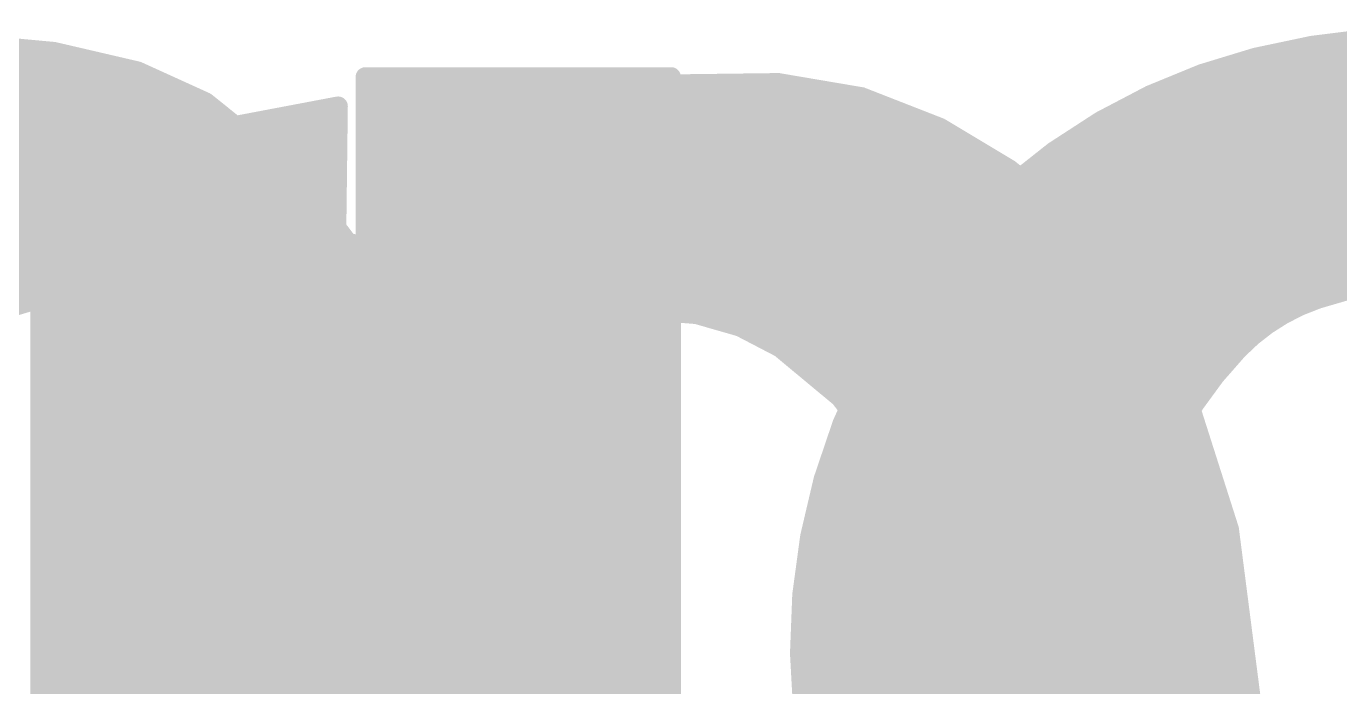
# Model space of a CAD drawing. Extents: x -19.1 to 53.5, y -15.6 to 59.8.
# Drawn here: x 18.529 to 20.242, y 54.216 to 55.077 of the extents above; entities that cross this region are included whole.
import ezdxf

# ---------------------------------------------------------------- set-up
doc = ezdxf.new("R2010")
doc.units = 0
doc.layers.add('21', color=41, linetype='CONTINUOUS')
doc.layers.add('22', color=40, linetype='CONTINUOUS')

msp = doc.modelspace()

# ---------------------------------------------------------------- linework, layer by layer
at = {"layer": '21', "const_width": 0.0254}
for points in [[(19.1313, 54.9377), (19.2634, 54.991)], [(19.2634, 54.991), (19.3116, 55.0012)], [(19.2634, 54.991), (19.5847, 54.991)], [(19.3116, 55.0012), (19.5097, 55.0037)], [(19.5097, 55.0037), (19.6182, 54.9853)], [(18.5471, 54.8996), (18.9357, 54.9732)], [(18.9357, 54.9732), (18.9332, 54.7726)], [(19.6182, 54.9853), (19.7206, 54.9453)], [(18.8956, 54.9656), (18.9356, 54.9656)], [(19.2004, 54.9656), (19.6687, 54.9656)], [(18.7615, 54.9402), (18.9353, 54.9402)], [(19.1375, 54.9402), (19.7291, 54.9402)], [(19.7206, 54.9453), (19.8108, 54.8912)], [(19.092, 54.9144), (19.1313, 54.9377)], [(18.6274, 54.9148), (18.935, 54.9148)], [(19.0576, 54.8843), (19.092, 54.9144)], [(19.0925, 54.9148), (19.7715, 54.9148)], [(18.5471, 52.8422), (18.5471, 54.8996)], [(18.5471, 54.8894), (18.9347, 54.8894)], [(19.0634, 54.8894), (19.8131, 54.8894)], [(19.8108, 54.8912), (19.8933, 54.8259)], [(18.9687, 54.7878), (19.0576, 54.8843)], [(18.5471, 54.864), (18.9343, 54.864)], [(19.0389, 54.864), (19.8452, 54.864)], [(18.5471, 54.8386), (18.934, 54.8386)], [(19.0155, 54.8386), (19.8773, 54.8386)], [(19.8933, 54.8259), (19.9724, 54.7369)], [(18.5471, 54.8132), (18.9337, 54.8132)], [(18.9921, 54.8132), (19.9046, 54.8132)], [(18.5471, 54.7878), (18.9334, 54.7878)], [(18.9459, 54.7624), (18.9687, 54.7878)], [(18.9687, 54.7878), (19.9272, 54.7878)], [(18.9332, 54.7726), (18.9408, 54.7649)], [(18.5471, 54.7624), (18.9459, 54.7624)], [(18.9408, 54.7649), (18.9459, 54.7624)], [(18.9459, 54.7624), (19.9498, 54.7624)], [(18.5471, 54.737), (19.9723, 54.737)], [(19.9724, 54.7369), (20.0304, 54.6329)], [(18.5471, 54.7116), (19.9865, 54.7116)], [(19.2354, 54.7014), (19.1957, 54.6935)], [(19.3446, 54.7065), (19.2354, 54.7014)], [(19.4033, 54.7018), (19.3446, 54.7065)], [(19.46, 54.6855), (19.4033, 54.7018)], [(18.5471, 54.6862), (19.1805, 54.6862)], [(19.1957, 54.6935), (19.1592, 54.676)], [(19.4575, 54.6862), (20.0007, 54.6862)], [(19.5123, 54.6583), (19.46, 54.6855)], [(19.1592, 54.676), (19.086, 54.6188)], [(18.5471, 54.6608), (19.1397, 54.6608)], [(19.5075, 54.6608), (20.0148, 54.6608)], [(19.5904, 54.5934), (19.5123, 54.6583)], [(18.5471, 54.6354), (19.1072, 54.6354)], [(19.5399, 54.6354), (20.029, 54.6354)], [(20.0304, 54.6329), (20.0978, 54.4216)], [(19.086, 54.6188), (19.0246, 54.549)], [(18.5471, 54.61), (19.0782, 54.61)], [(19.5705, 54.61), (20.0377, 54.61)], [(18.5471, 54.5846), (19.0559, 54.5846)], [(19.6518, 54.5126), (19.5904, 54.5934)], [(19.5971, 54.5846), (20.0458, 54.5846)], [(18.5471, 54.5592), (19.0336, 54.5592)], [(19.0246, 54.549), (18.982, 54.4762)], [(19.6164, 54.5592), (20.0539, 54.5592)], [(18.5471, 54.5338), (19.0157, 54.5338)], [(19.6357, 54.5338), (20.062, 54.5338)], [(19.6934, 54.42), (19.6518, 54.5126)], [(18.5471, 54.5084), (19.0009, 54.5084)], [(19.6537, 54.5084), (20.0701, 54.5084)], [(18.5471, 54.483), (18.986, 54.483)], [(18.982, 54.4762), (18.9546, 54.3964)], [(19.6651, 54.483), (20.0782, 54.483)], [(18.5471, 54.4576), (18.9756, 54.4576)], [(19.6765, 54.4576), (20.0863, 54.4576)], [(18.5471, 54.4322), (18.9669, 54.4322)], [(19.6879, 54.4322), (20.0944, 54.4322)], [(19.7129, 54.3204), (19.6934, 54.42)], [(20.0978, 54.4216), (20.1261, 54.2016)], [(18.5471, 54.4068), (18.9582, 54.4068)], [(18.9546, 54.3964), (18.9433, 54.3128)], [(19.6959, 54.4068), (20.0997, 54.4068)], [(18.5471, 54.3814), (18.9526, 54.3814)], [(19.7009, 54.3814), (20.103, 54.3814)], [(18.5471, 54.356), (18.9491, 54.356)], [(19.7059, 54.356), (20.1062, 54.356)], [(18.5471, 54.3306), (18.9457, 54.3306)], [(19.7109, 54.3306), (20.1095, 54.3306)], [(18.5471, 54.3052), (18.9434, 54.3052)], [(18.9433, 54.3128), (18.9459, 54.0563)], [(19.7132, 54.1211), (19.7129, 54.3204)], [(19.7129, 54.3052), (20.1128, 54.3052)], [(18.5471, 54.2798), (18.9436, 54.2798)], [(19.713, 54.2798), (20.116, 54.2798)], [(18.5471, 54.2544), (18.9439, 54.2544)], [(19.713, 54.2544), (20.1193, 54.2544)], [(18.5471, 54.229), (18.9441, 54.229)], [(19.7131, 54.229), (20.1226, 54.229)], [(18.5471, 54.2036), (18.9444, 54.2036)], [(19.7131, 54.2036), (20.1258, 54.2036)]]:
    msp.add_lwpolyline(points, dxfattribs=at)
at = {"layer": '21', "const_width": 0.0127}
for points in [[(19.2634, 54.9973, 1), (19.2634, 54.9847)], [(19.2621, 54.9972, 1), (19.2647, 54.9848)], [(19.2658, 54.9851, 1), (19.261, 54.9969)], [(19.3115, 55.0075, 1), (19.3117, 54.9949)], [(19.3129, 54.995, 1), (19.3103, 55.0074)], [(19.5108, 55.01, 1), (19.5086, 54.9974)], [(19.5098, 54.9974, 1), (19.5096, 55.01)], [(19.5847, 54.9847, 1), (19.5847, 54.9973)], [(18.942, 54.9731, 1), (18.9294, 54.9733)], [(18.9369, 54.967, 1), (18.9345, 54.9794)], [(19.6205, 54.9913, 1), (19.6158, 54.9794)], [(19.6171, 54.9791, 1), (19.6192, 54.9916)], [(18.8956, 54.9719, 1), (18.8956, 54.9593)], [(18.9356, 54.9593, 1), (18.9356, 54.9719)], [(19.2004, 54.9719, 1), (19.2004, 54.9593)], [(19.6687, 54.9593, 1), (19.6687, 54.9719)], [(18.7615, 54.9466, 1), (18.7615, 54.9339)], [(18.9353, 54.9339, 1), (18.9353, 54.9466)], [(19.1375, 54.9466, 1), (19.1375, 54.9339)], [(19.7239, 54.9507, 1), (19.7173, 54.9399)], [(19.7183, 54.9394, 1), (19.7229, 54.9512)], [(19.7291, 54.9339, 1), (19.7291, 54.9466)], [(19.1289, 54.9436, 1), (19.1337, 54.9318)], [(19.1345, 54.9322, 1), (19.1281, 54.9432)], [(18.6274, 54.9211, 1), (18.6274, 54.9085)], [(18.935, 54.9085, 1), (18.935, 54.9211)], [(19.0887, 54.9199, 1), (19.0952, 54.909)], [(19.0925, 54.9211, 1), (19.0925, 54.9085)], [(19.0961, 54.9097, 1), (19.0878, 54.9192)], [(19.7715, 54.9085, 1), (19.7715, 54.9211)], [(18.5535, 54.8996, 1), (18.5407, 54.8996)], [(18.5459, 54.9058, 1), (18.5483, 54.8934)], [(18.5471, 54.8957, 1), (18.5471, 54.8831)], [(18.9347, 54.8831, 1), (18.9347, 54.8957)], [(19.0634, 54.8957, 1), (19.0634, 54.8831)], [(19.8148, 54.8962, 1), (19.8069, 54.8862)], [(19.8076, 54.8858, 1), (19.8141, 54.8967)], [(19.8131, 54.8831, 1), (19.8131, 54.8957)], [(19.0534, 54.8891, 1), (19.0618, 54.8795)], [(19.0623, 54.88, 1), (19.0529, 54.8886)], [(18.5471, 54.8704, 1), (18.5471, 54.8577)], [(18.9343, 54.8577, 1), (18.9343, 54.8704)], [(19.0389, 54.8704, 1), (19.0389, 54.8577)], [(19.8452, 54.8577, 1), (19.8452, 54.8704)], [(18.5471, 54.8449, 1), (18.5471, 54.8323)], [(18.934, 54.8323, 1), (18.934, 54.8449)], [(19.0155, 54.8449, 1), (19.0155, 54.8323)], [(19.8773, 54.8323, 1), (19.8773, 54.8449)], [(19.898, 54.8301, 1), (19.8886, 54.8217)], [(19.8894, 54.8209, 1), (19.8972, 54.8309)], [(18.5471, 54.8195, 1), (18.5471, 54.8069)], [(18.9337, 54.8069, 1), (18.9337, 54.8195)], [(18.9921, 54.8195, 1), (18.9921, 54.8069)], [(19.9046, 54.8069, 1), (19.9046, 54.8195)], [(18.5471, 54.7942, 1), (18.5471, 54.7815)], [(18.9334, 54.7815, 1), (18.9334, 54.7942)], [(18.9687, 54.7942, 1), (18.9687, 54.7815)], [(18.964, 54.7921, 1), (18.9734, 54.7835)], [(18.9734, 54.7836, 1), (18.964, 54.792)], [(19.9272, 54.7815, 1), (19.9272, 54.7942)], [(18.9377, 54.7771, 1), (18.9287, 54.7681)], [(18.5471, 54.7687, 1), (18.5471, 54.7561)], [(18.9269, 54.7727, 1), (18.9395, 54.7725)], [(18.9436, 54.7706, 1), (18.938, 54.7592)], [(18.9363, 54.7604, 1), (18.9453, 54.7694)], [(18.9412, 54.7666, 1), (18.9506, 54.7582)], [(18.9459, 54.7687, 1), (18.9459, 54.7561)], [(18.9431, 54.7567, 1), (18.9487, 54.7681)], [(18.9459, 54.7561, 1), (18.9459, 54.7687)], [(19.9498, 54.7561, 1), (19.9498, 54.7687)], [(18.5471, 54.7433, 1), (18.5471, 54.7307)], [(19.978, 54.74, 1), (19.9669, 54.7338)], [(19.9677, 54.7327, 1), (19.9772, 54.7411)], [(19.9723, 54.7307, 1), (19.9723, 54.7433)], [(18.5471, 54.718, 1), (18.5471, 54.7053)], [(19.2351, 54.7077, 1), (19.2357, 54.6951)], [(19.2366, 54.6952, 1), (19.2342, 54.7076)], [(19.3451, 54.7128, 1), (19.3441, 54.7002)], [(19.3449, 54.7002, 1), (19.3443, 54.7128)], [(19.4051, 54.7079, 1), (19.4016, 54.6957)], [(19.4028, 54.6954, 1), (19.4039, 54.7081)], [(19.9865, 54.7053, 1), (19.9865, 54.718)], [(18.5471, 54.6925, 1), (18.5471, 54.6799)], [(19.1805, 54.6799, 1), (19.1805, 54.6925)], [(19.1945, 54.6997, 1), (19.197, 54.6872)], [(19.1985, 54.6877, 1), (19.193, 54.6992)], [(19.4575, 54.6925, 1), (19.4575, 54.6799)], [(19.4629, 54.6911, 1), (19.4571, 54.6798)], [(19.4582, 54.6794, 1), (19.4618, 54.6916)], [(20.0007, 54.6799, 1), (20.0007, 54.6925)], [(19.1565, 54.6817, 1), (19.1619, 54.6703)], [(19.1631, 54.671, 1), (19.1553, 54.681)], [(18.5471, 54.6671, 1), (18.5471, 54.6545)], [(19.1397, 54.6545, 1), (19.1397, 54.6671)], [(19.5075, 54.6671, 1), (19.5075, 54.6545)], [(19.5164, 54.6632, 1), (19.5082, 54.6534)], [(19.5094, 54.6527, 1), (19.5152, 54.6639)], [(20.0148, 54.6545, 1), (20.0148, 54.6671)], [(18.5471, 54.6418, 1), (18.5471, 54.6291)], [(19.1072, 54.6291, 1), (19.1072, 54.6418)], [(19.5399, 54.6418, 1), (19.5399, 54.6291)], [(20.0364, 54.6348, 1), (20.0244, 54.631)], [(20.029, 54.6291, 1), (20.029, 54.6418)], [(19.082, 54.6238, 1), (19.0899, 54.6138)], [(19.0907, 54.6146, 1), (19.0812, 54.623)], [(20.0249, 54.6298, 1), (20.0359, 54.636)], [(18.5471, 54.6163, 1), (18.5471, 54.6037)], [(19.0782, 54.6037, 1), (19.0782, 54.6163)], [(19.5705, 54.6163, 1), (19.5705, 54.6037)], [(20.0377, 54.6037, 1), (20.0377, 54.6163)], [(18.5471, 54.5909, 1), (18.5471, 54.5783)], [(19.0559, 54.5783, 1), (19.0559, 54.5909)], [(19.5954, 54.5973, 1), (19.5853, 54.5896)], [(19.5863, 54.5886, 1), (19.5944, 54.5983)], [(19.5971, 54.5909, 1), (19.5971, 54.5783)], [(20.0458, 54.5783, 1), (20.0458, 54.5909)], [(18.5471, 54.5656, 1), (18.5471, 54.5529)], [(19.0198, 54.5532, 1), (19.0294, 54.5448)], [(19.0301, 54.5458, 1), (19.0191, 54.5522)], [(19.0336, 54.5529, 1), (19.0336, 54.5656)], [(19.6164, 54.5656, 1), (19.6164, 54.5529)], [(20.0539, 54.5529, 1), (20.0539, 54.5656)], [(18.5471, 54.5401, 1), (18.5471, 54.5275)], [(19.0157, 54.5275, 1), (19.0157, 54.5401)], [(19.6357, 54.5401, 1), (19.6357, 54.5275)], [(20.062, 54.5275, 1), (20.062, 54.5401)], [(19.6576, 54.5152, 1), (19.646, 54.51)], [(19.6467, 54.5088, 1), (19.6569, 54.5165)], [(18.5471, 54.5147, 1), (18.5471, 54.5021)], [(19.0009, 54.5021, 1), (19.0009, 54.5147)], [(19.6537, 54.5147, 1), (19.6537, 54.5021)], [(20.0701, 54.5021, 1), (20.0701, 54.5147)], [(18.5471, 54.4894, 1), (18.5471, 54.4767)], [(18.988, 54.4741, 1), (18.976, 54.4782)], [(18.986, 54.4767, 1), (18.986, 54.4894)], [(19.6651, 54.4894, 1), (19.6651, 54.4767)], [(20.0782, 54.4767, 1), (20.0782, 54.4894)], [(18.9765, 54.4794, 1), (18.9875, 54.473)], [(18.5471, 54.4639, 1), (18.5471, 54.4513)], [(18.9756, 54.4513, 1), (18.9756, 54.4639)], [(19.6765, 54.4639, 1), (19.6765, 54.4513)], [(20.0863, 54.4513, 1), (20.0863, 54.4639)], [(18.5471, 54.4385, 1), (18.5471, 54.4259)], [(18.9669, 54.4259, 1), (18.9669, 54.4385)], [(19.6879, 54.4385, 1), (19.6879, 54.4259)], [(20.0944, 54.4259, 1), (20.0944, 54.4385)], [(19.6996, 54.4212, 1), (19.6871, 54.4188)], [(19.6876, 54.4174, 1), (19.6991, 54.4226)], [(20.1041, 54.4224, 1), (20.0915, 54.4208)], [(20.0918, 54.4197, 1), (20.1039, 54.4235)], [(18.5471, 54.4132, 1), (18.5471, 54.4005)], [(18.9609, 54.3956, 1), (18.9483, 54.3973)], [(18.9486, 54.3985, 1), (18.9606, 54.3943)], [(18.9582, 54.4005, 1), (18.9582, 54.4132)], [(19.6959, 54.4132, 1), (19.6959, 54.4005)], [(20.0997, 54.4005, 1), (20.0997, 54.4132)], [(18.5471, 54.3877, 1), (18.5471, 54.3751)], [(18.9526, 54.3751, 1), (18.9526, 54.3877)], [(19.7009, 54.3877, 1), (19.7009, 54.3751)], [(20.103, 54.3751, 1), (20.103, 54.3877)], [(18.5471, 54.3623, 1), (18.5471, 54.3497)], [(18.9491, 54.3497, 1), (18.9491, 54.3623)], [(19.7059, 54.3623, 1), (19.7059, 54.3497)], [(20.1062, 54.3497, 1), (20.1062, 54.3623)], [(18.5471, 54.337, 1), (18.5471, 54.3243)], [(18.9457, 54.3243, 1), (18.9457, 54.337)], [(19.7109, 54.337, 1), (19.7109, 54.3243)], [(20.1095, 54.3243, 1), (20.1095, 54.337)], [(18.5471, 54.3115, 1), (18.5471, 54.2989)], [(18.9496, 54.3129, 1), (18.937, 54.3127)], [(18.937, 54.3136, 1), (18.9496, 54.312)], [(18.9434, 54.2989, 1), (18.9434, 54.3115)], [(19.7192, 54.3204, 1), (19.7066, 54.3204)], [(19.7129, 54.3115, 1), (19.7129, 54.2989)], [(19.7067, 54.3192, 1), (19.7191, 54.3216)], [(20.1128, 54.2989, 1), (20.1128, 54.3115)], [(18.5471, 54.2861, 1), (18.5471, 54.2735)], [(18.9436, 54.2735, 1), (18.9436, 54.2861)], [(19.713, 54.2861, 1), (19.713, 54.2735)], [(20.116, 54.2735, 1), (20.116, 54.2861)], [(18.5471, 54.2608, 1), (18.5471, 54.2481)], [(18.9439, 54.2481, 1), (18.9439, 54.2608)], [(19.713, 54.2608, 1), (19.713, 54.2481)], [(20.1193, 54.2481, 1), (20.1193, 54.2608)], [(18.5471, 54.2353, 1), (18.5471, 54.2227)], [(18.9441, 54.2227, 1), (18.9441, 54.2353)], [(19.7131, 54.2353, 1), (19.7131, 54.2227)], [(20.1226, 54.2227, 1), (20.1226, 54.2353)]]:
    msp.add_lwpolyline(points, format="xyb", dxfattribs=at)
at = {"layer": '22'}
for points, const_width in [([(20.3556, 55.0647, 0.0624), (20.132, 55.0367)], 0.0254), ([(18.5663, 55.0505, 1), (18.5635, 55.0381)], 0.0127), ([(18.5643, 55.038, 1), (18.5655, 55.0506)], 0.0127), ([(18.5756, 55.0355, 1), (18.5756, 55.0481)], 0.0127), ([(20.132, 55.0367, 0.1172), (19.812, 54.8691)], 0.0254), ([(20.1304, 55.0429, 1), (20.1336, 55.0305)], 0.0127), ([(20.1336, 55.0305, 1), (20.1304, 55.0429)], 0.0127), ([(20.1541, 55.0354, 1), (20.1557, 55.0228)], 0.0127), ([(20.157, 55.0231, 1), (20.1528, 55.0351)], 0.0127), ([(18.6767, 55.0247, 1), (18.6715, 55.0131)], 0.0127), ([(18.6727, 55.0127, 1), (18.6755, 55.0251)], 0.0127), ([(18.6796, 55.0101, 1), (18.6796, 55.0228)], 0.0127), ([(18.9777, 55.0113, 1), (18.9649, 55.0113)], 0.0127), ([(18.9713, 55.0177, 1), (18.9713, 55.005)], 0.0127), ([(19.3764, 55.0113, 1), (19.3636, 55.0113)], 0.0127), ([(19.37, 55.005, 1), (19.37, 55.0177)], 0.0127), ([(20.118, 55.0228, 1), (20.118, 55.0101)], 0.0127), ([(18.7355, 54.9847, 1), (18.7355, 54.9973)], 0.0127), ([(18.9713, 54.9973, 1), (18.9713, 54.9847)], 0.0127), ([(19.37, 54.9847, 1), (19.37, 54.9973)], 0.0127), ([(20.0441, 54.9973, 1), (20.0441, 54.9847)], 0.0127), ([(18.767, 54.9834, 1), (18.7591, 54.9735)], 0.0127), ([(18.7604, 54.9727, 1), (18.7657, 54.9842)], 0.0127), ([(19.9902, 54.9792, 1), (19.9944, 54.9672)], 0.0127), ([(19.9959, 54.968, 1), (19.9887, 54.9784)], 0.0127), ([(18.7791, 54.9593, 1), (18.7791, 54.9719)], 0.0127), ([(18.9713, 54.9719, 1), (18.9713, 54.9593)], 0.0127), ([(19.37, 54.9593, 1), (19.37, 54.9719)], 0.0127), ([(19.9813, 54.9719, 1), (19.9813, 54.9593)], 0.0127), ([(18.8107, 54.9339, 1), (18.8107, 54.9466)], 0.0127), ([(18.9713, 54.9466, 1), (18.9713, 54.9339)], 0.0127), ([(19.37, 54.9339, 1), (19.37, 54.9466)], 0.0127), ([(19.9446, 54.9466, 1), (19.9446, 54.9339)], 0.0127), ([(18.8438, 54.9217, 1), (18.8346, 54.9129)], 0.0127), ([(18.8352, 54.9123, 1), (18.8432, 54.9223)], 0.0127), ([(18.8416, 54.9085, 1), (18.8416, 54.9211)], 0.0127), ([(18.9713, 54.9211, 1), (18.9713, 54.9085)], 0.0127), ([(19.37, 54.9085, 1), (19.37, 54.9211)], 0.0127), ([(19.9079, 54.9211, 1), (19.9079, 54.9085)], 0.0127), ([(18.8662, 54.8831, 1), (18.8662, 54.8957)], 0.0127), ([(18.9713, 54.8957, 1), (18.9713, 54.8831)], 0.0127), ([(19.37, 54.8831, 1), (19.37, 54.8957)], 0.0127), ([(19.8712, 54.8957, 1), (19.8712, 54.8831)], 0.0127), ([(18.8908, 54.8577, 1), (18.8908, 54.8704)], 0.0127), ([(18.9713, 54.8704, 1), (18.9713, 54.8577)], 0.0127), ([(19.37, 54.8577, 1), (19.37, 54.8704)], 0.0127), ([(19.812, 54.8691, 0.2195), (19.5377, 54.2595)], 0.0254), ([(19.8078, 54.8739, 1), (19.8162, 54.8643)], 0.0127), ([(19.8162, 54.8643, 1), (19.8078, 54.8739)], 0.0127), ([(19.8345, 54.8704, 1), (19.8345, 54.8577)], 0.0127), ([(18.9204, 54.8425, 1), (18.9104, 54.8347)], 0.0127), ([(18.9108, 54.8342, 1), (18.92, 54.843)], 0.0127), ([(18.9154, 54.8323, 1), (18.9154, 54.8449)], 0.0127), ([(18.9713, 54.8449, 1), (18.9713, 54.8323)], 0.0127), ([(19.37, 54.8323, 1), (19.37, 54.8449)], 0.0127), ([(19.799, 54.832, 1), (19.7894, 54.8402)], 0.0127), ([(19.7978, 54.8449, 1), (19.7978, 54.8323)], 0.0127), ([(19.7906, 54.8413, 1), (19.7978, 54.8309)], 0.0127), ([(18.9348, 54.8069, 1), (18.9348, 54.8195)], 0.0127), ([(18.9713, 54.8195, 1), (18.9713, 54.8069)], 0.0127), ([(19.37, 54.8069, 1), (19.37, 54.8195)], 0.0127), ([(19.7745, 54.8195, 1), (19.7745, 54.8069)], 0.0127), ([(18.9498, 54.8016, 1), (18.947, 54.7892)], 0.0127), ([(18.9434, 54.7915, 1), (18.9534, 54.7993)], 0.0127), ([(18.9649, 54.7903, 1), (18.9777, 54.7903)], 0.0127), ([(18.9699, 54.7841, 1), (18.9727, 54.7965)], 0.0127), ([(19.37, 54.7815, 1), (19.37, 54.7942)], 0.0127), ([(19.7527, 54.7942, 1), (19.7527, 54.7815)], 0.0127), ([(19.37, 54.7561, 1), (19.37, 54.7687)], 0.0127), ([(19.7308, 54.7687, 1), (19.7308, 54.7561)], 0.0127), ([(19.37, 54.7307, 1), (19.37, 54.7433)], 0.0127), ([(19.709, 54.7433, 1), (19.709, 54.7307)], 0.0127), ([(20.3708, 54.7472, 0.0828), (20.2133, 54.7218)], 0.0254), ([(20.2097, 54.7307, 1), (20.2097, 54.7433)], 0.0127), ([(20.2281, 54.7535, 1), (20.2291, 54.7409)], 0.0127), ([(20.2316, 54.7416, 1), (20.2256, 54.7528)], 0.0127), ([(18.5502, 54.7298, 1), (18.551, 54.7172)], 0.0127), ([(18.5524, 54.7174, 1), (18.5487, 54.7296)], 0.0127), ([(18.6008, 54.7331, 1), (18.6, 54.7205)], 0.0127), ([(18.6008, 54.7205, 1), (18.6, 54.7331)], 0.0127), ([(18.688, 54.728, 1), (18.6856, 54.7156)], 0.0127), ([(18.6864, 54.7155, 1), (18.6872, 54.7281)], 0.0127), ([(20.2133, 54.7218, 0.1209), (20.1092, 54.6557)], 0.0254), ([(20.2113, 54.7278, 1), (20.2153, 54.7158)], 0.0127), ([(20.2153, 54.7158, 1), (20.2113, 54.7278)], 0.0127), ([(18.7356, 54.719, 1), (18.7305, 54.7073)], 0.0127), ([(18.7366, 54.718, 1), (18.7366, 54.7053)], 0.0127), ([(18.7319, 54.7069, 1), (18.7342, 54.7194)], 0.0127), ([(19.37, 54.7053, 1), (19.37, 54.718)], 0.0127), ([(19.6802, 54.7132, 1), (19.6898, 54.705)], 0.0127), ([(19.6908, 54.7065, 1), (19.6792, 54.7117)], 0.0127), ([(19.6872, 54.718, 1), (19.6872, 54.7053)], 0.0127), ([(20.1625, 54.7053, 1), (20.1625, 54.718)], 0.0127), ([(18.78, 54.6993, 1), (18.7723, 54.6891)], 0.0127), ([(18.7736, 54.6884, 1), (18.7787, 54.7)], 0.0127), ([(18.7868, 54.6925, 1), (18.7868, 54.6799)], 0.0127), ([(19.37, 54.6799, 1), (19.37, 54.6925)], 0.0127), ([(19.6748, 54.6925, 1), (19.6748, 54.6799)], 0.0127), ([(20.1217, 54.6799, 1), (20.1217, 54.6925)], 0.0127), ([(20.1265, 54.6994, 1), (20.1325, 54.6882)], 0.0127), ([(20.1339, 54.6892, 1), (20.1251, 54.6984)], 0.0127), ([(18.8186, 54.6701, 1), (18.809, 54.6617)], 0.0127), ([(18.81, 54.6608, 1), (18.8176, 54.671)], 0.0127), ([(18.8182, 54.6671, 1), (18.8182, 54.6545)], 0.0127), ([(19.37, 54.6545, 1), (19.37, 54.6671)], 0.0127), ([(19.6635, 54.6671, 1), (19.6635, 54.6545)], 0.0127), ([(20.1092, 54.6557, 0.1342), (19.9822, 54.422)], 0.0254), ([(20.0955, 54.6545, 1), (20.0955, 54.6671)], 0.0127), ([(20.1046, 54.6601, 1), (20.1138, 54.6513)], 0.0127), ([(20.1138, 54.6513, 1), (20.1046, 54.6601)], 0.0127), ([(18.8403, 54.6418, 1), (18.8403, 54.6291)], 0.0127), ([(19.37, 54.6291, 1), (19.37, 54.6418)], 0.0127), ([(19.6522, 54.6418, 1), (19.6522, 54.6291)], 0.0127), ([(20.0693, 54.6291, 1), (20.0693, 54.6418)], 0.0127), ([(18.8623, 54.6163, 1), (18.8623, 54.6037)], 0.0127), ([(19.37, 54.6037, 1), (19.37, 54.6163)], 0.0127), ([(19.6409, 54.6163, 1), (19.6409, 54.6037)], 0.0127), ([(20.0387, 54.6146, 1), (20.0475, 54.6054)], 0.0127), ([(20.0489, 54.6073, 1), (20.0373, 54.6127)], 0.0127), ([(20.0431, 54.6037, 1), (20.0431, 54.6163)], 0.0127), ([(18.8844, 54.5909, 1), (18.8844, 54.5783)], 0.0127), ([(19.37, 54.5783, 1), (19.37, 54.5909)], 0.0127), ([(19.6295, 54.5909, 1), (19.6295, 54.5783)], 0.0127), ([(20.0314, 54.5783, 1), (20.0314, 54.5909)], 0.0127), ([(18.9032, 54.5724, 1), (18.892, 54.5664)], 0.0127), ([(18.8928, 54.5652, 1), (18.9024, 54.5736)], 0.0127), ([(18.903, 54.5656, 1), (18.903, 54.5529)], 0.0127), ([(19.37, 54.5529, 1), (19.37, 54.5656)], 0.0127), ([(19.6182, 54.5656, 1), (19.6182, 54.5529)], 0.0127), ([(20.0197, 54.5529, 1), (20.0197, 54.5656)], 0.0127), ([(18.9164, 54.5401, 1), (18.9164, 54.5275)], 0.0127), ([(19.37, 54.5275, 1), (19.37, 54.5401)], 0.0127), ([(19.6069, 54.5401, 1), (19.6069, 54.5275)], 0.0127), ([(20.0079, 54.5275, 1), (20.0079, 54.5401)], 0.0127), ([(18.9336, 54.5142, 1), (18.9212, 54.5114)], 0.0127), ([(18.9218, 54.5099, 1), (18.933, 54.5158)], 0.0127), ([(18.9284, 54.5147, 1), (18.9284, 54.5021)], 0.0127), ([(19.37, 54.5021, 1), (19.37, 54.5147)], 0.0127), ([(19.5956, 54.5147, 1), (19.5956, 54.5021)], 0.0127), ([(19.9962, 54.5021, 1), (19.9962, 54.5147)], 0.0127), ([(18.934, 54.4894, 1), (18.934, 54.4767)], 0.0127), ([(19.37, 54.4767, 1), (19.37, 54.4894)], 0.0127), ([(19.5843, 54.4894, 1), (19.5843, 54.4767)], 0.0127), ([(19.9845, 54.4767, 1), (19.9845, 54.4894)], 0.0127), ([(19.5872, 54.4746, 1), (19.5746, 54.4762)], 0.0127), ([(19.5751, 54.478, 1), (19.5867, 54.4728)], 0.0127), ([(18.9397, 54.4639, 1), (18.9397, 54.4513)], 0.0127), ([(18.9476, 54.4501, 1), (18.9349, 54.4507)], 0.0127), ([(18.9351, 54.449, 1), (18.9475, 54.4518)], 0.0127), ([(19.37, 54.4513, 1), (19.37, 54.4639)], 0.0127), ([(19.5786, 54.4639, 1), (19.5786, 54.4513)], 0.0127), ([(19.9732, 54.4441, 1), (19.9606, 54.4457)], 0.0127), ([(19.9611, 54.4476, 1), (19.9727, 54.4422)], 0.0127), ([(19.9728, 54.4513, 1), (19.9728, 54.4639)], 0.0127), ([(18.9404, 54.4385, 1), (18.9404, 54.4259)], 0.0127), ([(19.37, 54.4259, 1), (19.37, 54.4385)], 0.0127), ([(19.5754, 54.4385, 1), (19.5754, 54.4259)], 0.0127), ([(19.9653, 54.4259, 1), (19.9653, 54.4385)], 0.0127), ([(19.9822, 54.422, 0.0602), (19.9542, 54.1706)], 0.0254), ([(19.976, 54.4235, 1), (19.9884, 54.4205)], 0.0127), ([(19.9884, 54.4205, 1), (19.976, 54.4235)], 0.0127), ([(18.9392, 54.4132, 1), (18.9392, 54.4005)], 0.0127), ([(19.37, 54.4005, 1), (19.37, 54.4132)], 0.0127), ([(19.5721, 54.4132, 1), (19.5721, 54.4005)], 0.0127), ([(19.962, 54.4005, 1), (19.962, 54.4132)], 0.0127), ([(18.9446, 54.3865, 1), (18.9319, 54.3865)], 0.0127), ([(18.9382, 54.3877, 1), (18.9382, 54.3751)], 0.0127), ([(18.9319, 54.3868, 1), (18.9445, 54.3862)], 0.0127), ([(19.37, 54.3751, 1), (19.37, 54.3877)], 0.0127), ([(19.5689, 54.3877, 1), (19.5689, 54.3751)], 0.0127), ([(19.9587, 54.3751, 1), (19.9587, 54.3877)], 0.0127), ([(18.9382, 54.3623, 1), (18.9382, 54.3497)], 0.0127), ([(19.37, 54.3497, 1), (19.37, 54.3623)], 0.0127), ([(19.5656, 54.3623, 1), (19.5656, 54.3497)], 0.0127), ([(19.9554, 54.3497, 1), (19.9554, 54.3623)], 0.0127), ([(18.9382, 54.337, 1), (18.9382, 54.3243)], 0.0127), ([(19.37, 54.3243, 1), (19.37, 54.337)], 0.0127), ([(19.5623, 54.337, 1), (19.5623, 54.3243)], 0.0127), ([(19.9521, 54.3243, 1), (19.9521, 54.337)], 0.0127), ([(18.9382, 54.3115, 1), (18.9382, 54.2989)], 0.0127), ([(19.37, 54.2989, 1), (19.37, 54.3115)], 0.0127), ([(19.5591, 54.3115, 1), (19.5591, 54.2989)], 0.0127), ([(19.9488, 54.2989, 1), (19.9488, 54.3115)], 0.0127), ([(18.9382, 54.2861, 1), (18.9382, 54.2735)], 0.0127), ([(19.37, 54.2735, 1), (19.37, 54.2861)], 0.0127), ([(19.5558, 54.2861, 1), (19.5558, 54.2735)], 0.0127), ([(19.9455, 54.2735, 1), (19.9455, 54.2861)], 0.0127), ([(18.9382, 54.2608, 1), (18.9382, 54.2481)], 0.0127), ([(19.37, 54.2481, 1), (19.37, 54.2608)], 0.0127), ([(19.5377, 54.2595, 0.092), (19.624, 53.8175)], 0.0254), ([(19.544, 54.2596, 1), (19.5314, 54.2594)], 0.0127), ([(19.5314, 54.2594, 1), (19.544, 54.2596)], 0.0127), ([(19.5592, 54.2577, 1), (19.5466, 54.2561)], 0.0127), ([(19.5532, 54.2608, 1), (19.5532, 54.2481)], 0.0127), ([(19.9422, 54.2481, 1), (19.9422, 54.2608)], 0.0127), ([(19.5466, 54.2577, 1), (19.5592, 54.2561)], 0.0127), ([(19.9479, 54.2493, 1), (19.9352, 54.2493)], 0.0127), ([(19.9352, 54.2501, 1), (19.9478, 54.2485)], 0.0127), ([(18.9382, 54.2353, 1), (18.9382, 54.2227)], 0.0127), ([(19.37, 54.2227, 1), (19.37, 54.2353)], 0.0127), ([(19.5563, 54.2353, 1), (19.5563, 54.2227)], 0.0127), ([(19.9415, 54.2227, 1), (19.9415, 54.2353)], 0.0127)]:
    msp.add_lwpolyline(points, format="xyb", dxfattribs=dict(at, const_width=const_width))
at = {"layer": '22', "const_width": 0.0254}
for points in [[(18.3028, 55.0418), (18.5756, 55.0418)], [(18.5649, 55.0443), (18.4277, 55.057)], [(18.6741, 55.0189), (18.5649, 55.0443)], [(20.3556, 55.0545), (20.1549, 55.0291)], [(20.1549, 55.0291), (19.9923, 54.9732)], [(18.2248, 55.0164), (18.6796, 55.0164)], [(18.763, 54.9785), (18.6741, 55.0189)], [(19.37, 55.0113), (18.9713, 55.0113)], [(18.9713, 55.0113), (18.9713, 54.7903)], [(19.37, 53.406), (19.37, 55.0113)], [(20.118, 55.0164), (20.3562, 55.0164)], [(18.1751, 54.991), (18.7355, 54.991)], [(18.9713, 54.991), (19.37, 54.991)], [(20.0441, 54.991), (20.3567, 54.991)], [(18.8392, 54.9173), (18.763, 54.9785)], [(19.9923, 54.9732), (19.7942, 54.8361)], [(18.1376, 54.9656), (18.7791, 54.9656)], [(18.9713, 54.9656), (19.37, 54.9656)], [(19.9813, 54.9656), (20.3571, 54.9656)], [(18.1051, 54.9402), (18.8107, 54.9402)], [(18.9713, 54.9402), (19.37, 54.9402)], [(19.9446, 54.9402), (20.3575, 54.9402)], [(18.0785, 54.9148), (18.8416, 54.9148)], [(18.9154, 54.8386), (18.8392, 54.9173)], [(18.9713, 54.9148), (19.37, 54.9148)], [(19.9079, 54.9148), (20.358, 54.9148)], [(18.0564, 54.8894), (18.8662, 54.8894)], [(18.9713, 54.8894), (19.37, 54.8894)], [(19.8712, 54.8894), (20.3584, 54.8894)], [(18.0343, 54.864), (18.8908, 54.864)], [(18.9713, 54.864), (19.37, 54.864)], [(19.8345, 54.864), (20.3588, 54.864)], [(18.0191, 54.8386), (18.9154, 54.8386)], [(18.9484, 54.7954), (18.9154, 54.8386)], [(18.9713, 54.8386), (19.37, 54.8386)], [(19.7942, 54.8361), (19.685, 54.7091)], [(19.7978, 54.8386), (20.3592, 54.8386)], [(18.0044, 54.8132), (18.9348, 54.8132)], [(18.9713, 54.8132), (19.37, 54.8132)], [(19.7745, 54.8132), (20.3597, 54.8132)], [(17.9897, 54.7878), (19.37, 54.7878)], [(18.9713, 54.7903), (18.9484, 54.7954)], [(19.7527, 54.7878), (20.3601, 54.7878)], [(16.9544, 54.7624), (19.37, 54.7624)], [(19.7308, 54.7624), (20.3605, 54.7624)], [(20.2286, 54.7472), (20.3505, 54.7573)], [(16.945, 54.737), (19.37, 54.737)], [(19.709, 54.737), (20.2097, 54.737)], [(20.1295, 54.6938), (20.2286, 54.7472)], [(18.5027, 54.7091), (18.5506, 54.7235)], [(18.5506, 54.7235), (18.6004, 54.7268)], [(18.6004, 54.7268), (18.6868, 54.7218)], [(18.6868, 54.7218), (18.7331, 54.7131)], [(18.7331, 54.7131), (18.7762, 54.6942)], [(18.7366, 54.7116), (19.37, 54.7116)], [(19.685, 54.7091), (19.5809, 54.4754)], [(19.6872, 54.7116), (20.1625, 54.7116)], [(18.7762, 54.6942), (18.8138, 54.6659)], [(18.7868, 54.6862), (19.37, 54.6862)], [(19.6748, 54.6862), (20.1217, 54.6862)], [(20.0431, 54.61), (20.1295, 54.6938)], [(18.8138, 54.6659), (18.8976, 54.5694)], [(18.8182, 54.6608), (19.37, 54.6608)], [(19.6635, 54.6608), (20.0955, 54.6608)], [(18.8403, 54.6354), (19.37, 54.6354)], [(19.6522, 54.6354), (20.0693, 54.6354)], [(18.8623, 54.61), (19.37, 54.61)], [(19.6409, 54.61), (20.0431, 54.61)], [(19.9669, 54.4449), (20.0431, 54.61)], [(18.8844, 54.5846), (19.37, 54.5846)], [(19.6295, 54.5846), (20.0314, 54.5846)], [(18.8976, 54.5694), (18.9274, 54.5128)], [(18.903, 54.5592), (19.37, 54.5592)], [(19.6182, 54.5592), (20.0197, 54.5592)], [(18.9164, 54.5338), (19.37, 54.5338)], [(19.6069, 54.5338), (20.0079, 54.5338)], [(18.9274, 54.5128), (18.9413, 54.4504)], [(18.9284, 54.5084), (19.37, 54.5084)], [(19.5956, 54.5084), (19.9962, 54.5084)], [(18.934, 54.483), (19.37, 54.483)], [(19.5843, 54.483), (19.9845, 54.483)], [(19.5809, 54.4754), (19.5529, 54.2569)], [(18.9413, 54.4504), (18.9382, 54.3865)], [(18.9397, 54.4576), (19.37, 54.4576)], [(19.5786, 54.4576), (19.9728, 54.4576)], [(19.9415, 54.2493), (19.9669, 54.4449)], [(18.9404, 54.4322), (19.37, 54.4322)], [(19.5754, 54.4322), (19.9653, 54.4322)], [(18.9392, 54.4068), (19.37, 54.4068)], [(19.5721, 54.4068), (19.962, 54.4068)], [(18.9382, 54.3865), (18.9382, 53.406)], [(18.9382, 54.3814), (19.37, 54.3814)], [(19.5689, 54.3814), (19.9587, 54.3814)], [(18.9382, 54.356), (19.37, 54.356)], [(19.5656, 54.356), (19.9554, 54.356)], [(18.9382, 54.3306), (19.37, 54.3306)], [(19.5623, 54.3306), (19.9521, 54.3306)], [(18.9382, 54.3052), (19.37, 54.3052)], [(19.5591, 54.3052), (19.9488, 54.3052)], [(18.9382, 54.2798), (19.37, 54.2798)], [(19.5558, 54.2798), (19.9455, 54.2798)], [(18.9382, 54.2544), (19.37, 54.2544)], [(19.5529, 54.2569), (19.5783, 54.0461)], [(19.5532, 54.2544), (19.9422, 54.2544)], [(19.9415, 54.1045), (19.9415, 54.2493)], [(18.9382, 54.229), (19.37, 54.229)], [(19.5563, 54.229), (19.9415, 54.229)], [(18.9382, 54.2036), (19.37, 54.2036)], [(19.5593, 54.2036), (19.9415, 54.2036)]]:
    msp.add_lwpolyline(points, dxfattribs=at)

doc.saveas('drawing.dxf')
